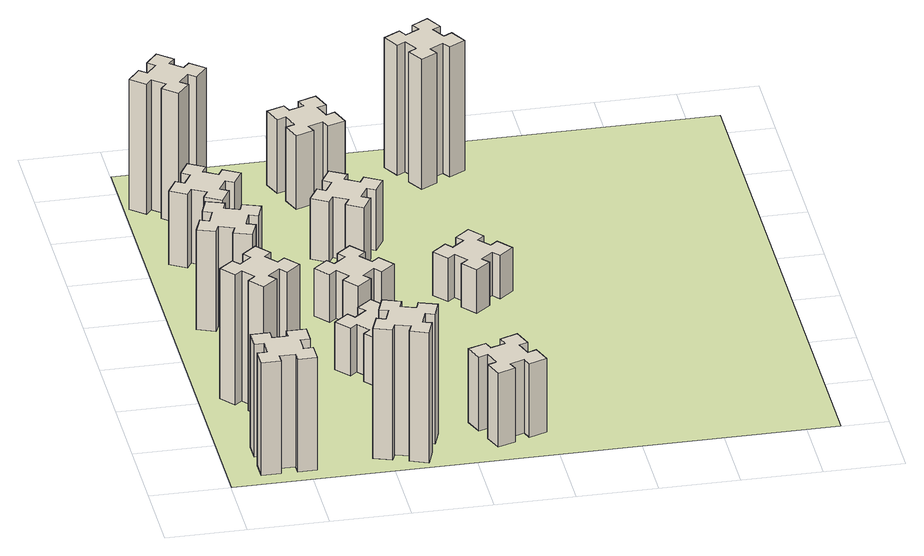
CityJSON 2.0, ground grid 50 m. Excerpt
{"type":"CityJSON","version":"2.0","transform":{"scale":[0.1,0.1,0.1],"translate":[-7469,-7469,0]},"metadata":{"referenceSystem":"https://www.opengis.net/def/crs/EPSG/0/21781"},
"CityObjects":{
"building1":{"type":"Building","attributes":{"class":"1000","function":"1000","usage":"1000","yearOfConstruction":2016,"roofType":"1000","measuredHeight":78,"storeysAboveGround":30,"storeysBelowGround":0},"geometry":[{"type":"Solid","lod":"1","boundaries":[[[[0,1,2,3,4,5,6,7,8,9,10,11,12,13,14,15,16,17,18,19]],[[17,16,20,21]],[[16,15,22,20]],[[15,14,23,22]],[[14,13,24,23]],[[13,12,25,24]],[[12,11,26,25]],[[11,10,27,26]],[[10,9,28,27]],[[9,8,29,28]],[[8,7,30,29]],[[7,6,31,30]],[[6,5,32,31]],[[5,4,33,32]],[[4,3,34,33]],[[3,2,35,34]],[[2,1,36,35]],[[1,0,37,36]],[[0,19,38,37]],[[19,18,39,38]],[[18,17,21,39]],[[24,25,26,27,28,29,30,31,32,33,34,35,36,37,38,39,21,20,22,23]]]]}]},
"building2":{"type":"Building","attributes":{"class":"1000","function":"1000","usage":"1000","yearOfConstruction":2016,"roofType":"1000","measuredHeight":90,"storeysAboveGround":30,"storeysBelowGround":0},"geometry":[{"type":"Solid","lod":"1","boundaries":[[[[40,41,42,43,44,45,46,47,48,49,50,51,52,53,54,55,56,57,58,59]],[[57,56,60,61]],[[56,55,62,60]],[[55,54,63,62]],[[54,53,64,63]],[[53,52,65,64]],[[52,51,66,65]],[[51,50,67,66]],[[50,49,68,67]],[[49,48,69,68]],[[48,47,70,69]],[[47,46,71,70]],[[46,45,72,71]],[[45,44,73,72]],[[44,43,74,73]],[[43,42,75,74]],[[42,41,76,75]],[[41,40,77,76]],[[40,59,78,77]],[[59,58,79,78]],[[58,57,61,79]],[[64,65,66,67,68,69,70,71,72,73,74,75,76,77,78,79,61,60,62,63]]]]}]},
"building3":{"type":"Building","attributes":{"class":"1000","function":"1000","usage":"1000","yearOfConstruction":2016,"roofType":"1000","measuredHeight":69,"storeysAboveGround":30,"storeysBelowGround":0},"geometry":[{"type":"Solid","lod":"1","boundaries":[[[[80,81,82,83,84,85,86,87,88,89,90,91,92,93,94,95,96,97,98,99]],[[97,96,100,101]],[[96,95,102,100]],[[95,94,103,102]],[[94,93,104,103]],[[93,92,105,104]],[[92,91,106,105]],[[91,90,107,106]],[[90,89,108,107]],[[89,88,109,108]],[[88,87,110,109]],[[87,86,111,110]],[[86,85,112,111]],[[85,84,113,112]],[[84,83,114,113]],[[83,82,115,114]],[[82,81,116,115]],[[81,80,117,116]],[[80,99,118,117]],[[99,98,119,118]],[[98,97,101,119]],[[104,105,106,107,108,109,110,111,112,113,114,115,116,117,118,119,101,100,102,103]]]]}]},
"building4":{"type":"Building","attributes":{"class":"1000","function":"1000","usage":"1000","yearOfConstruction":2016,"roofType":"1000","measuredHeight":51,"storeysAboveGround":30,"storeysBelowGround":0},"geometry":[{"type":"Solid","lod":"1","boundaries":[[[[120,121,122,123,124,125,126,127,128,129,130,131,132,133,134,135,136,137,138,139]],[[137,136,140,141]],[[136,135,142,140]],[[135,134,143,142]],[[134,133,144,143]],[[133,132,145,144]],[[132,131,146,145]],[[131,130,147,146]],[[130,129,148,147]],[[129,128,149,148]],[[128,127,150,149]],[[127,126,151,150]],[[126,125,152,151]],[[125,124,153,152]],[[124,123,154,153]],[[123,122,155,154]],[[122,121,156,155]],[[121,120,157,156]],[[120,139,158,157]],[[139,138,159,158]],[[138,137,141,159]],[[144,145,146,147,148,149,150,151,152,153,154,155,156,157,158,159,141,140,142,143]]]]}]},
"building5":{"type":"Building","attributes":{"class":"1000","function":"1000","usage":"1000","yearOfConstruction":2016,"roofType":"1000","measuredHeight":90,"storeysAboveGround":30,"storeysBelowGround":0},"geometry":[{"type":"Solid","lod":"1","boundaries":[[[[160,161,162,163,164,165,166,167,168,169,170,171,172,173,174,175,176,177,178,179]],[[177,176,180,181]],[[176,175,182,180]],[[175,174,183,182]],[[174,173,184,183]],[[173,172,185,184]],[[172,171,186,185]],[[171,170,187,186]],[[170,169,188,187]],[[169,168,189,188]],[[168,167,190,189]],[[167,166,191,190]],[[166,165,192,191]],[[165,164,193,192]],[[164,163,194,193]],[[163,162,195,194]],[[162,161,196,195]],[[161,160,197,196]],[[160,179,198,197]],[[179,178,199,198]],[[178,177,181,199]],[[184,185,186,187,188,189,190,191,192,193,194,195,196,197,198,199,181,180,182,183]]]]}]},
"building6":{"type":"Building","attributes":{"class":"1000","function":"1000","usage":"1000","yearOfConstruction":2016,"roofType":"1000","measuredHeight":90,"storeysAboveGround":30,"storeysBelowGround":0},"geometry":[{"type":"Solid","lod":"1","boundaries":[[[[200,201,202,203,204,205,206,207,208,209,210,211,212,213,214,215,216,217,218,219]],[[217,216,220,221]],[[216,215,222,220]],[[215,214,223,222]],[[214,213,224,223]],[[213,212,225,224]],[[212,211,226,225]],[[211,210,227,226]],[[210,209,228,227]],[[209,208,229,228]],[[208,207,230,229]],[[207,206,231,230]],[[206,205,232,231]],[[205,204,233,232]],[[204,203,234,233]],[[203,202,235,234]],[[202,201,236,235]],[[201,200,237,236]],[[200,219,238,237]],[[219,218,239,238]],[[218,217,221,239]],[[224,225,226,227,228,229,230,231,232,233,234,235,236,237,238,239,221,220,222,223]]]]}]},
"building7":{"type":"Building","attributes":{"class":"1000","function":"1000","usage":"1000","yearOfConstruction":2016,"roofType":"1000","measuredHeight":33,"storeysAboveGround":30,"storeysBelowGround":0},"geometry":[{"type":"Solid","lod":"1","boundaries":[[[[240,241,242,243,244,245,246,247,248,249,250,251,252,253,254,255,256,257,258,259]],[[257,256,260,261]],[[256,255,262,260]],[[255,254,263,262]],[[254,253,264,263]],[[253,252,265,264]],[[252,251,266,265]],[[251,250,267,266]],[[250,249,268,267]],[[249,248,269,268]],[[248,247,270,269]],[[247,246,271,270]],[[246,245,272,271]],[[245,244,273,272]],[[244,243,274,273]],[[243,242,275,274]],[[242,241,276,275]],[[241,240,277,276]],[[240,259,278,277]],[[259,258,279,278]],[[258,257,261,279]],[[264,265,266,267,268,269,270,271,272,273,274,275,276,277,278,279,261,260,262,263]]]]}]},
"building8":{"type":"Building","attributes":{"class":"1000","function":"1000","usage":"1000","yearOfConstruction":2016,"roofType":"1000","measuredHeight":33,"storeysAboveGround":30,"storeysBelowGround":0},"geometry":[{"type":"Solid","lod":"1","boundaries":[[[[280,281,282,283,284,285,286,287,288,289,290,291,292,293,294,295,296,297,298,299]],[[297,296,300,301]],[[296,295,302,300]],[[295,294,303,302]],[[294,293,304,303]],[[293,292,305,304]],[[292,291,306,305]],[[291,290,307,306]],[[290,289,308,307]],[[289,288,309,308]],[[288,287,310,309]],[[287,286,311,310]],[[286,285,312,311]],[[285,284,313,312]],[[284,283,314,313]],[[283,282,315,314]],[[282,281,316,315]],[[281,280,317,316]],[[280,299,318,317]],[[299,298,319,318]],[[298,297,301,319]],[[304,305,306,307,308,309,310,311,312,313,314,315,316,317,318,319,301,300,302,303]]]]}]},
"building9":{"type":"Building","attributes":{"class":"1000","function":"1000","usage":"1000","yearOfConstruction":2016,"roofType":"1000","measuredHeight":51,"storeysAboveGround":30,"storeysBelowGround":0},"geometry":[{"type":"Solid","lod":"1","boundaries":[[[[320,321,322,323,324,325,326,327,328,329,330,331,332,333,334,335,336,337,338,339]],[[337,336,340,341]],[[336,335,342,340]],[[335,334,343,342]],[[334,333,344,343]],[[333,332,345,344]],[[332,331,346,345]],[[331,330,347,346]],[[330,329,348,347]],[[329,328,349,348]],[[328,327,350,349]],[[327,326,351,350]],[[326,325,352,351]],[[325,324,353,352]],[[324,323,354,353]],[[323,322,355,354]],[[322,321,356,355]],[[321,320,357,356]],[[320,339,358,357]],[[339,338,359,358]],[[338,337,341,359]],[[344,345,346,347,348,349,350,351,352,353,354,355,356,357,358,359,341,340,342,343]]]]}]},
"building10":{"type":"Building","attributes":{"class":"1000","function":"1000","usage":"1000","yearOfConstruction":2016,"roofType":"1000","measuredHeight":42,"storeysAboveGround":30,"storeysBelowGround":0},"geometry":[{"type":"Solid","lod":"1","boundaries":[[[[360,361,362,363,364,365,366,367,368,369,370,371,372,373,374,375,376,377,378,379]],[[377,376,380,381]],[[376,375,382,380]],[[375,374,383,382]],[[374,373,384,383]],[[373,372,385,384]],[[372,371,386,385]],[[371,370,387,386]],[[370,369,388,387]],[[369,368,389,388]],[[368,367,390,389]],[[367,366,391,390]],[[366,365,392,391]],[[365,364,393,392]],[[364,363,394,393]],[[363,362,395,394]],[[362,361,396,395]],[[361,360,397,396]],[[360,379,398,397]],[[379,378,399,398]],[[378,377,381,399]],[[384,385,386,387,388,389,390,391,392,393,394,395,396,397,398,399,381,380,382,383]]]]}]},
"building11":{"type":"Building","attributes":{"class":"1000","function":"1000","usage":"1000","yearOfConstruction":2016,"roofType":"1000","measuredHeight":51,"storeysAboveGround":30,"storeysBelowGround":0},"geometry":[{"type":"Solid","lod":"1","boundaries":[[[[400,401,402,403,404,405,406,407,408,409,410,411,412,413,414,415,416,417,418,419]],[[417,416,420,421]],[[416,415,422,420]],[[415,414,423,422]],[[414,413,424,423]],[[413,412,425,424]],[[412,411,426,425]],[[411,410,427,426]],[[410,409,428,427]],[[409,408,429,428]],[[408,407,430,429]],[[407,406,431,430]],[[406,405,432,431]],[[405,404,433,432]],[[404,403,434,433]],[[403,402,435,434]],[[402,401,436,435]],[[401,400,437,436]],[[400,419,438,437]],[[419,418,439,438]],[[418,417,421,439]],[[424,425,426,427,428,429,430,431,432,433,434,435,436,437,438,439,421,420,422,423]]]]}]},
"building12":{"type":"Building","attributes":{"class":"1000","function":"1000","usage":"1000","yearOfConstruction":2016,"roofType":"1000","measuredHeight":30,"storeysAboveGround":30,"storeysBelowGround":0},"geometry":[{"type":"Solid","lod":"1","boundaries":[[[[440,441,442,443,444,445,446,447,448,449,450,451,452,453,454,455,456,457,458,459]],[[457,456,460,461]],[[456,455,462,460]],[[455,454,463,462]],[[454,453,464,463]],[[453,452,465,464]],[[452,451,466,465]],[[451,450,467,466]],[[450,449,468,467]],[[449,448,469,468]],[[448,447,470,469]],[[447,446,471,470]],[[446,445,472,471]],[[445,444,473,472]],[[444,443,474,473]],[[443,442,475,474]],[[442,441,476,475]],[[441,440,477,476]],[[440,459,478,477]],[[459,458,479,478]],[[458,457,461,479]],[[464,465,466,467,468,469,470,471,472,473,474,475,476,477,478,479,461,460,462,463]]]]}]},
"building13":{"type":"Building","attributes":{"class":"1000","function":"1000","usage":"1000","yearOfConstruction":2016,"roofType":"1000","measuredHeight":90,"storeysAboveGround":30,"storeysBelowGround":0},"geometry":[{"type":"Solid","lod":"1","boundaries":[[[[480,481,482,483,484,485,486,487,488,489,490,491,492,493,494,495,496,497,498,499]],[[497,496,500,501]],[[496,495,502,500]],[[495,494,503,502]],[[494,493,504,503]],[[493,492,505,504]],[[492,491,506,505]],[[491,490,507,506]],[[490,489,508,507]],[[489,488,509,508]],[[488,487,510,509]],[[487,486,511,510]],[[486,485,512,511]],[[485,484,513,512]],[[484,483,514,513]],[[483,482,515,514]],[[482,481,516,515]],[[481,480,517,516]],[[480,499,518,517]],[[499,498,519,518]],[[498,497,501,519]],[[504,505,506,507,508,509,510,511,512,513,514,515,516,517,518,519,501,500,502,503]]]]}]},
"landuse1":{"type":"LandUse","attributes":{"name":"plot1","function":"1010"},"geometry":[{"type":"MultiSurface","lod":"1","boundaries":[[[520,521,522,523]]]}]}
},
"vertices":[
[265,325,0],[265,225,0],[205,225,0],[205,105,0],[325,105,0],[325,165,0],[425,165,0],[425,105,0],[545,105,0],[545,225,0],[485,225,0],[485,325,0],[545,325,0],[545,445,0],[425,445,0],[425,385,0],[325,385,0],[325,445,0],[205,445,0],[205,325,0],[325,385,780],[325,445,780],[425,385,780],[425,445,780],[545,445,780],[545,325,780],[485,325,780],[485,225,780],[545,225,780],[545,105,780],[425,105,780],[425,165,780],[325,165,780],[325,105,780],[205,105,780],[205,225,780],[265,225,780],[265,325,780],[205,325,780],[205,445,780],
[492,1048,0],[427,1124,0],[473,1163,0],[396,1255,0],[304,1178,0],[343,1132,0],[266,1067,0],[228,1113,0],[136,1036,0],[213,944,0],[259,983,0],[323,906,0],[277,868,0],[354,776,0],[446,853,0],[408,899,0],[484,963,0],[523,917,0],[615,994,0],[538,1086,0],[484,963,900],[523,917,900],[408,899,900],[446,853,900],[354,776,900],[277,868,900],[323,906,900],[259,983,900],[213,944,900],[136,1036,900],[228,1113,900],[266,1067,900],[343,1132,900],[304,1178,900],[396,1255,900],[473,1163,900],[427,1124,900],[492,1048,900],[538,1086,900],[615,994,900],
[291,1869,0],[385,1835,0],[364,1779,0],[477,1737,0],[518,1850,0],[462,1871,0],[496,1965,0],[552,1944,0],[593,2057,0],[480,2098,0],[460,2042,0],[366,2076,0],[387,2132,0],[274,2173,0],[233,2060,0],[289,2040,0],[255,1946,0],[199,1967,0],[157,1854,0],[270,1813,0],[255,1946,690],[199,1967,690],[289,2040,690],[233,2060,690],[274,2173,690],[387,2132,690],[366,2076,690],[460,2042,690],[480,2098,690],[593,2057,690],[552,1944,690],[496,1965,690],[462,1871,690],[518,1850,690],[477,1737,690],[364,1779,690],[385,1835,690],[291,1869,690],[270,1813,690],[157,1854,690],
[446,2597,0],[496,2684,0],[548,2654,0],[608,2758,0],[504,2818,0],[474,2766,0],[387,2816,0],[417,2868,0],[313,2928,0],[253,2824,0],[305,2794,0],[255,2707,0],[203,2737,0],[143,2633,0],[247,2573,0],[277,2625,0],[364,2575,0],[334,2523,0],[438,2463,0],[498,2567,0],[364,2575,510],[334,2523,510],[277,2625,510],[247,2573,510],[143,2633,510],[203,2737,510],[255,2707,510],[305,2794,510],[253,2824,510],[313,2928,510],[417,2868,510],[387,2816,510],[474,2766,510],[504,2818,510],[608,2758,510],[548,2654,510],[496,2684,510],[446,2597,510],[498,2567,510],[438,2463,510],
[1029,360,0],[995,266,0],[939,287,0],[897,174,0],[1010,133,0],[1031,189,0],[1125,155,0],[1104,99,0],[1217,57,0],[1258,170,0],[1202,191,0],[1236,285,0],[1292,264,0],[1333,377,0],[1220,418,0],[1200,362,0],[1106,396,0],[1127,452,0],[1014,493,0],[973,380,0],[1106,396,900],[1127,452,900],[1200,362,900],[1220,418,900],[1333,377,900],[1292,264,900],[1236,285,900],[1202,191,900],[1258,170,900],[1217,57,900],[1104,99,900],[1125,155,900],[1031,189,900],[1010,133,900],[897,174,900],[939,287,900],[995,266,900],[1029,360,900],[973,380,900],[1014,493,900],
[384,3387,0],[308,3452,0],[346,3498,0],[254,3575,0],[177,3483,0],[223,3444,0],[159,3368,0],[113,3406,0],[36,3314,0],[128,3237,0],[166,3283,0],[243,3219,0],[204,3173,0],[296,3096,0],[373,3188,0],[327,3226,0],[392,3303,0],[438,3264,0],[515,3356,0],[423,3433,0],[392,3303,900],[438,3264,900],[327,3226,900],[373,3188,900],[296,3096,900],[204,3173,900],[243,3219,900],[166,3283,900],[128,3237,900],[36,3314,900],[113,3406,900],[159,3368,900],[223,3444,900],[177,3483,900],[254,3575,900],[346,3498,900],[308,3452,900],[384,3387,900],[423,3433,900],[515,3356,900],
[1083,1332,0],[1006,1267,0],[968,1313,0],[876,1236,0],[953,1144,0],[999,1183,0],[1063,1106,0],[1017,1068,0],[1094,976,0],[1186,1053,0],[1148,1099,0],[1224,1163,0],[1263,1117,0],[1355,1194,0],[1278,1286,0],[1232,1248,0],[1167,1324,0],[1213,1363,0],[1136,1455,0],[1044,1378,0],[1167,1324,330],[1213,1363,330],[1232,1248,330],[1278,1286,330],[1355,1194,330],[1263,1117,330],[1224,1163,330],[1148,1099,330],[1186,1053,330],[1094,976,330],[1017,1068,330],[1063,1106,330],[999,1183,330],[953,1144,330],[876,1236,330],[968,1313,330],[1006,1267,330],[1083,1332,330],[1044,1378,330],[1136,1455,330],
[1083,1972,0],[1006,1907,0],[968,1953,0],[876,1876,0],[953,1784,0],[999,1823,0],[1063,1746,0],[1017,1708,0],[1094,1616,0],[1186,1693,0],[1148,1739,0],[1224,1803,0],[1263,1757,0],[1355,1834,0],[1278,1926,0],[1232,1888,0],[1167,1964,0],[1213,2003,0],[1136,2095,0],[1044,2018,0],[1167,1964,330],[1213,2003,330],[1232,1888,330],[1278,1926,330],[1355,1834,330],[1263,1757,330],[1224,1803,330],[1148,1739,330],[1186,1693,330],[1094,1616,330],[1017,1708,330],[1063,1746,330],[999,1823,330],[953,1784,330],[876,1876,330],[968,1953,330],[1006,1907,330],[1083,1972,330],[1044,2018,330],[1136,2095,330],
[1765,496,0],[1671,462,0],[1650,518,0],[1537,477,0],[1579,364,0],[1635,385,0],[1669,291,0],[1613,270,0],[1654,157,0],[1767,199,0],[1746,255,0],[1840,289,0],[1860,233,0],[1973,274,0],[1932,387,0],[1876,366,0],[1842,460,0],[1898,480,0],[1857,593,0],[1744,552,0],[1842,460,510],[1898,480,510],[1876,366,510],[1932,387,510],[1973,274,510],[1860,233,510],[1840,289,510],[1746,255,510],[1767,199,510],[1654,157,510],[1613,270,510],[1669,291,510],[1635,385,510],[1579,364,510],[1537,477,510],[1650,518,510],[1671,462,510],[1765,496,510],[1744,552,510],[1857,593,510],
[1314,2666,0],[1227,2716,0],[1257,2768,0],[1153,2828,0],[1093,2724,0],[1145,2694,0],[1095,2607,0],[1043,2637,0],[983,2533,0],[1087,2473,0],[1117,2525,0],[1204,2475,0],[1174,2423,0],[1278,2363,0],[1338,2467,0],[1286,2497,0],[1336,2584,0],[1388,2554,0],[1448,2658,0],[1344,2718,0],[1336,2584,420],[1388,2554,420],[1286,2497,420],[1338,2467,420],[1278,2363,420],[1174,2423,420],[1204,2475,420],[1117,2525,420],[1087,2473,420],[983,2533,420],[1043,2637,420],[1095,2607,420],[1145,2694,420],[1093,2724,420],[1153,2828,420],[1257,2768,420],[1227,2716,420],[1314,2666,420],[1344,2718,420],[1448,2658,420],
[1125,3456,0],[1031,3422,0],[1010,3478,0],[897,3437,0],[939,3324,0],[995,3345,0],[1029,3251,0],[973,3230,0],[1014,3117,0],[1127,3159,0],[1106,3215,0],[1200,3249,0],[1220,3193,0],[1333,3234,0],[1292,3347,0],[1236,3326,0],[1202,3420,0],[1258,3440,0],[1217,3553,0],[1104,3512,0],[1202,3420,510],[1258,3440,510],[1236,3326,510],[1292,3347,510],[1333,3234,510],[1220,3193,510],[1200,3249,510],[1106,3215,510],[1127,3159,510],[1014,3117,510],[973,3230,510],[1029,3251,510],[995,3345,510],[939,3324,510],[897,3437,510],[1010,3478,510],[1031,3422,510],[1125,3456,510],[1104,3512,510],[1217,3553,510],
[1972,1988,0],[1907,2064,0],[1953,2103,0],[1876,2195,0],[1784,2118,0],[1823,2072,0],[1746,2007,0],[1708,2053,0],[1616,1976,0],[1693,1884,0],[1739,1923,0],[1803,1846,0],[1757,1808,0],[1834,1716,0],[1926,1793,0],[1888,1839,0],[1964,1903,0],[2003,1857,0],[2095,1934,0],[2018,2026,0],[1964,1903,300],[2003,1857,300],[1888,1839,300],[1926,1793,300],[1834,1716,300],[1757,1808,300],[1803,1846,300],[1739,1923,300],[1693,1884,300],[1616,1976,300],[1708,2053,300],[1746,2007,300],[1823,2072,300],[1784,2118,300],[1876,2195,300],[1953,2103,300],[1907,2064,300],[1972,1988,300],[2018,2026,300],[2095,1934,300],
[1844,3556,0],[1757,3506,0],[1727,3558,0],[1623,3498,0],[1683,3394,0],[1735,3424,0],[1785,3337,0],[1733,3307,0],[1793,3203,0],[1897,3263,0],[1867,3315,0],[1954,3365,0],[1984,3313,0],[2088,3373,0],[2028,3477,0],[1976,3447,0],[1926,3534,0],[1978,3564,0],[1918,3668,0],[1814,3608,0],[1926,3534,900],[1978,3564,900],[1976,3447,900],[2028,3477,900],[2088,3373,900],[1984,3313,900],[1954,3365,900],[1867,3315,900],[1897,3263,900],[1793,3203,900],[1733,3307,900],[1785,3337,900],[1735,3424,900],[1683,3394,900],[1623,3498,900],[1727,3558,900],[1757,3506,900],[1844,3556,900],[1814,3608,900],[1918,3668,900],
[5,3705,0],[3705,3705,0],[3705,5,0],[5,5,0]
]}
